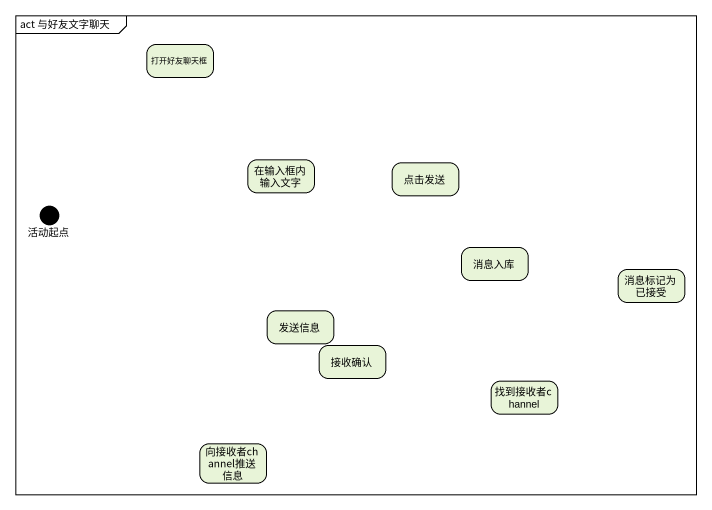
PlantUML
@startuml
mainframe act 与好友文字聊天
hide empty description
state 打开好友聊天框
state 在输入框内输入文字
state 点击发送
state 活动起点 <<start>>
state 消息入库
state 消息标记为已接受
state 发送信息
state 接收确认
state 找到接收者channel
state 向接收者channel推送信息
@enduml
